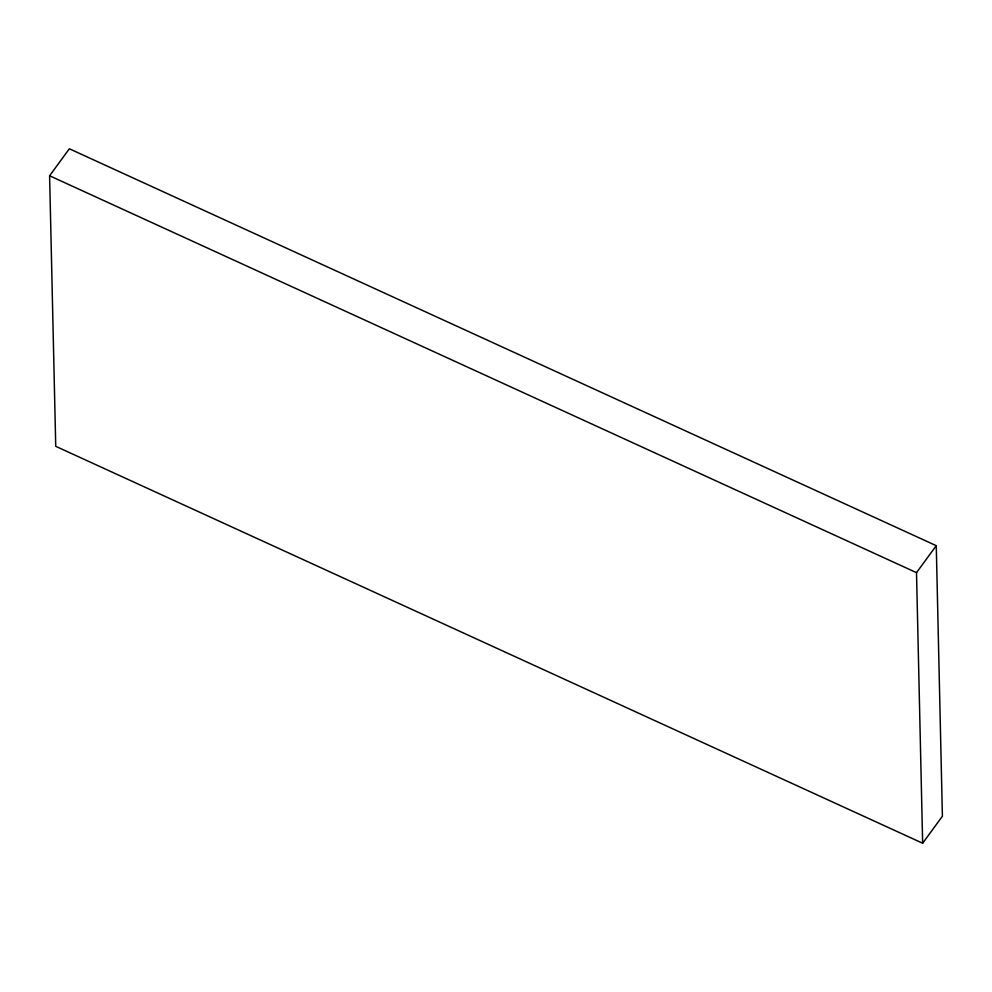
<?xml version="1.0" encoding="UTF-8"?>
<svg xmlns="http://www.w3.org/2000/svg" width="992" height="992" viewBox="0 0 992 992"><rect width="100%" height="100%" fill="white"/><g stroke="black" fill="none" stroke-linecap="round" stroke-linejoin="round"><path stroke-width="1.49" d="M49.6 175.77L69.353 148.775L936.262 545.674L942.4 816.23L922.647 843.225L55.738 446.326L49.6 175.77L916.509 572.657L922.647 843.225M916.509 572.657L936.262 545.674"/></g></svg>
